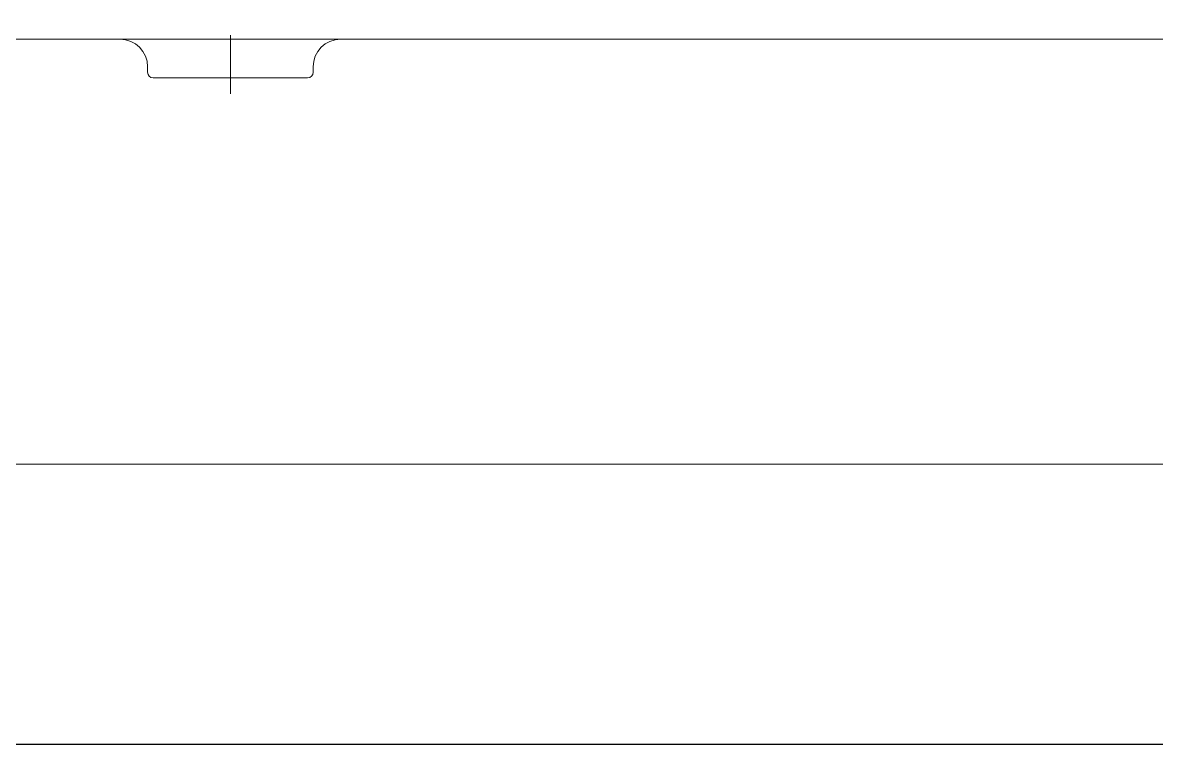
# Model space of a CAD drawing. Header units: millimetres. Extents: x 100 to 940, y 100 to 694.
# Drawn here: x 523.977 to 525.903, y 546.565 to 547.791 of the extents above; entities that cross this region are included whole.
import ezdxf

# ---------------------------------------------------------------- set-up
doc = ezdxf.new("R2010")
doc.units = ezdxf.units.MM
doc.linetypes.add('CENTER', pattern=[2, 1.25, -0.25, 0.25, -0.25])
for name, color, linetype, lineweight in [('Centro', 1, 'CENTER', 5), ('contorno', 1, 'Continuous', 9), ('PAREDE', 7, 'Continuous', 9)]:
    doc.layers.add(name, color=color, linetype=linetype, lineweight=lineweight)

# ---------------------------------------------------------------- blocks, each defined once
blk = doc.blocks.new('CARCAÇA INTERMEDIÁRIA WHT 40')
at = {"layer": 'Centro'}
blk.add_line((-203.7, 9005.15), (-203.7, 9018.07), dxfattribs=at)
at = {"layer": 'contorno'}
for p, q in [((-150.7, 9015.07), (-404.37, 9015.07)), ((-218.7, 9010.07), (-218.7, 9009.07)), ((-188.7, 9009.07), (-188.7, 9010.07)), ((-217.7, 9008.07), (-189.7, 9008.07))]:
    blk.add_line(p, q, dxfattribs=at)
for centre, radius, start, end in [((-223.7, 9010.07), 5, 0, 90), ((-183.7, 9010.07), 5, 90, 180), ((-217.7, 9009.07), 1, 180, 270), ((-189.7, 9009.07), 1, 270, 0)]:
    blk.add_arc(centre, radius, start, end, dxfattribs=at)
blk = doc.blocks.new('CHASSI FRONTAL')
at = {"layer": 'contorno'}
for p, q in [((-1619.87, 7562.65), (-449.87, 7562.65)), ((-1619.87, 7511.85), (-449.87, 7511.85))]:
    blk.add_line(p, q, dxfattribs=at)

msp = doc.modelspace()

# ---------------------------------------------------------------- linework, layer by layer
at = {"layer": 'PAREDE'}
msp.add_line((533.0189, 546.5647), (514.6737, 546.5647), dxfattribs=at)

# ---------------------------------------------------------------- block references
at = {"layer": 'contorno', "xscale": -0.009375000000000001, "yscale": 0.009375000000000001, "zscale": 0.009375000000000001}
for name, p in [('CARCAÇA INTERMEDIÁRIA WHT 40', (522.4201, 463.2466)), ('CHASSI FRONTAL', (515.9028, 476.1412))]:
    msp.add_blockref(name, p, dxfattribs=at)

doc.saveas('drawing.dxf')
